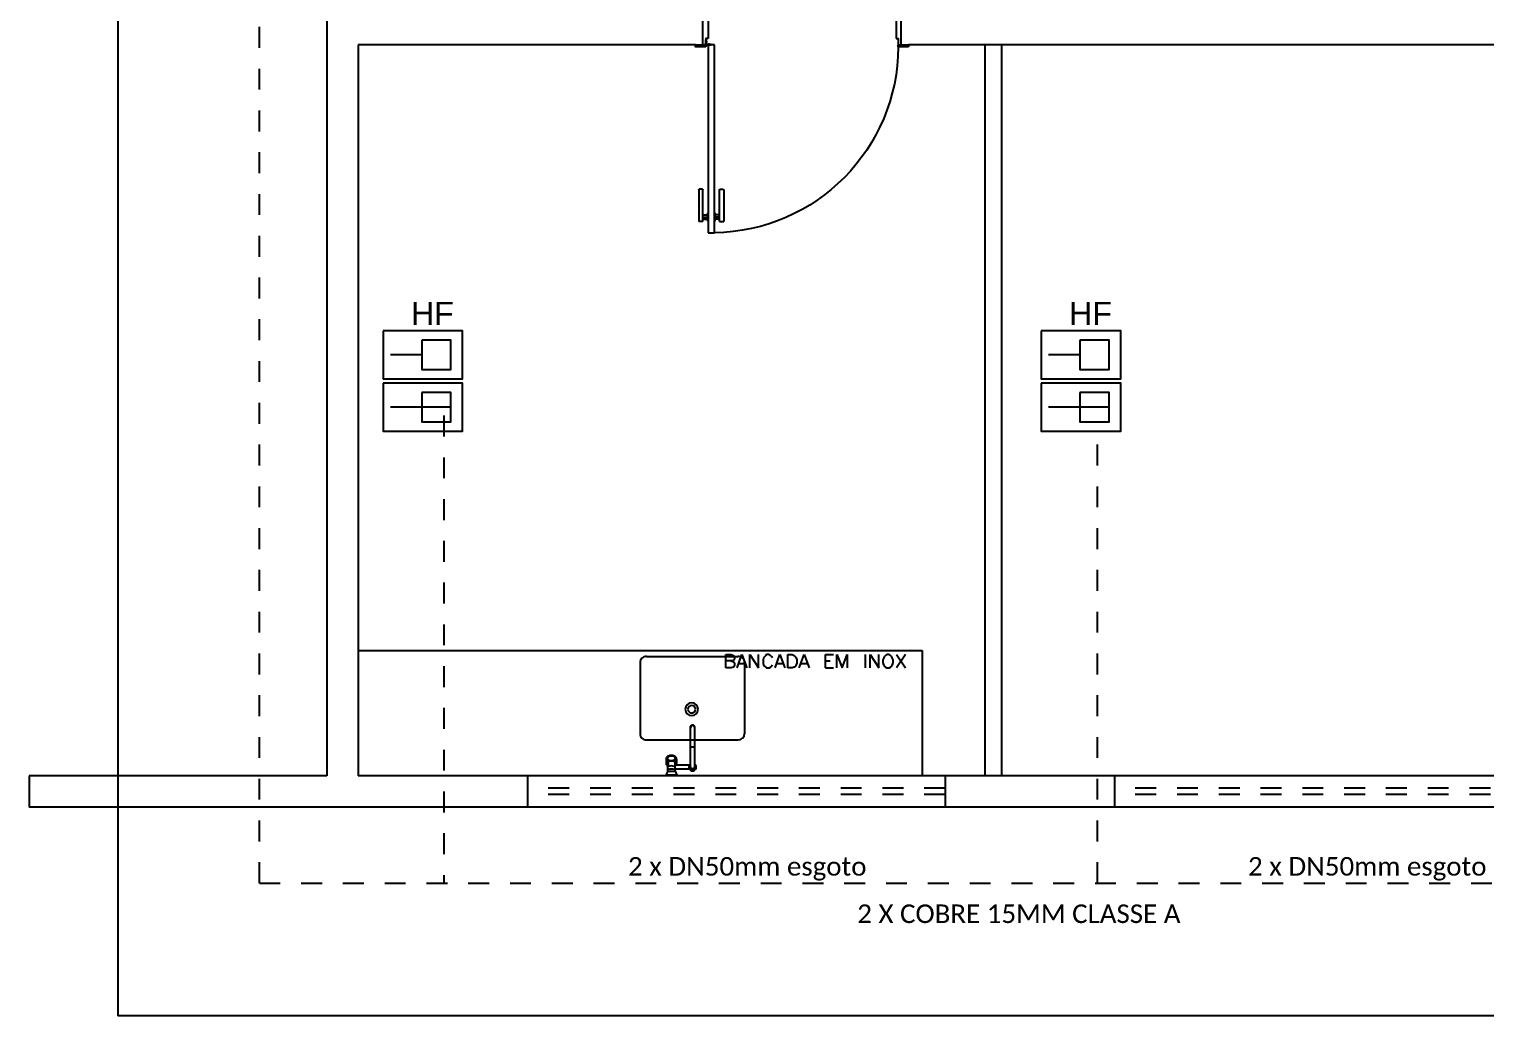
# Model space of a CAD drawing. Header units: inches. Extents: x 48213 to 96389, y -17773 to -8887.
# Drawn here: x 48239.8 to 48246.78, y -8904.67 to -8899.94 of the extents above; entities that cross this region are included whole.
import ezdxf

# ---------------------------------------------------------------- set-up
doc = ezdxf.new("R2010")
doc.units = ezdxf.units.IN
doc.header["$LTSCALE"] = 0.001
doc.header["$MEASUREMENT"] = 0
for name, pattern in [('CONTORNO_QUADRO_T', [0.35, 0.2, -0.15]), ('HIDDEN', [9.525, 6.35, -3.175]), ('HIDDEN2', [4.7625, 3.175, -1.5875])]:
    doc.linetypes.add(name, pattern=pattern)
for name, color, linetype in [('APCOZ', 7, 'Continuous'), ('APCOZ-I', 251, 'Continuous'), ('ar comprimido tubulação', 80, 'Continuous'), ('at_Entity', 7, 'Continuous'), ('ESQUADRIAS', 7, 'Continuous'), ('Layout_Equipamentos', 7, 'Continuous'), ('Revest_Cimentado 1- 3 Cimento e Areia Grossa', 252, 'Continuous'), ('TEXTO01', 7, 'Continuous'), ('TEXTOS M', 1, 'Continuous')]:
    doc.layers.add(name, color=color, linetype=linetype)
doc.styles.add('TEXTO1', font='swissko.ttf', dxfattribs={"width": 0.6, "height": 0.1})

# ---------------------------------------------------------------- blocks, each defined once
blk = doc.blocks.new('P90_02')
at = {"layer": 'ESQUADRIAS', "color": 3, "linetype": 'Continuous'}
for p, q in [((-0.02, 0.7698), (-0.02, 0.9215)), ((0, 0.9215), (0, 0.7698)), ((0.023, 0.88), (0.023, 0.92)), ((0.057, 0.88), (0.057, 0.92)), ((0.08, 0.9215), (0.08, 0.7698)), ((0.1, 0.7698), (0.1, 0.9215)), ((-0.0035, 0.7668), (-0.0175, 0.7668)), ((0.0835, 0.7668), (0.0975, 0.7668))]:
    blk.add_line(p, q, dxfattribs=at)
at = {"layer": 'ESQUADRIAS', "color": 3}
for p, q in [((0, 0.9215), (-0.02, 0.9215)), ((0, 0.91), (0.023, 0.91)), ((0.023, 0.92), (0.025, 0.92)), ((0.057, 0.92), (0.055, 0.92)), ((0.08, 0.91), (0.057, 0.91)), ((0.08, 0.9215), (0.1, 0.9215)), ((0, 0.9), (0.023, 0.9)), ((0, 0.89), (0.023, 0.89)), ((0.023, 0.88), (0.025, 0.88)), ((0.057, 0.88), (0.055, 0.88)), ((0.08, 0.9), (0.057, 0.9)), ((0.08, 0.89), (0.057, 0.89))]:
    blk.add_line(p, q, dxfattribs=at)
at = {"layer": 'ESQUADRIAS', "color": 2}
for p, q in [((0.025, 0.075), (0.025, 0.975)), ((0.025, 0.975), (0.055, 0.975)), ((0.055, 0.975), (0.055, 0.075)), ((0.055, 0.075), (0.025, 0.075))]:
    blk.add_line(p, q, dxfattribs=at)
at = {"layer": 'ESQUADRIAS'}
for p, q in [((0.0315, 0.0735), (0.0285, 0.0735)), ((0.0165, 0.0585), (0.0165, 0.0615))]:
    blk.add_line(p, q, dxfattribs=at)
at = {"layer": 'ESQUADRIAS', "color": 3}
for points in [[(0.015, 0.085), (-0.035, 0.085), (-0.035, 0.075), (0.015, 0.075)], [(0.985, 0.085), (0.935, 0.085), (0.935, 0.075), (0.985, 0.075)], [(0.025, -0.075), (0, -0.075), (-0.035, -0.075), (-0.035, -0.085), (0.025, -0.085)], [(0.985, -0.075), (0.925, -0.075), (0.925, -0.085), (0.985, -0.085)]]:
    blk.add_lwpolyline(points, close=True, dxfattribs=at)
at = {"layer": 'ESQUADRIAS', "color": 2}
for points in [[(0.025, 0.045), (0.015, 0.045), (0.015, 0.075), (0, 0.075), (0, -0.075), (0.025, -0.075)], [(0.925, 0.045), (0.935, 0.045), (0.935, 0.075), (0.95, 0.075), (0.95, -0.075), (0.925, -0.075)]]:
    blk.add_lwpolyline(points, close=True, dxfattribs=at)
at = {"layer": 'ESQUADRIAS', "color": 1}
for points in [[(0.016, 0.0705, -0.236068), (0.015, 0.0725), (0.015, 0.07), (0.015, 0.05), (0.016, 0.05)], [(0.0195, 0.074, 0.236068), (0.0175, 0.075), (0.02, 0.075), (0.04, 0.075), (0.04, 0.074)]]:
    blk.add_lwpolyline(points, format="xyb", close=True, dxfattribs=at)
at = {"layer": 'ESQUADRIAS'}
for points in [[(0.0275, 0.0727), (0.0285, 0.0735), (0.0285, 0.074)], [(0.0304, 0.0727), (0.0304, 0.0725), (0.0325, 0.0725), (0.0325, 0.0727), (0.0275, 0.0727), (0.0275, 0.0725), (0.0296, 0.0725), (0.0296, 0.0727)], [(0.0325, 0.0727), (0.0315, 0.0735), (0.0315, 0.074)], [(0.0173, 0.0625), (0.0165, 0.0615), (0.016, 0.0615)], [(0.0173, 0.0575), (0.0165, 0.0585), (0.016, 0.0585)], [(0.0173, 0.0596), (0.0175, 0.0596), (0.0175, 0.0575), (0.0173, 0.0575), (0.0173, 0.0625), (0.0175, 0.0625), (0.0175, 0.0604), (0.0173, 0.0604)]]:
    blk.add_lwpolyline(points, dxfattribs=at)
at = {"layer": 'ESQUADRIAS', "color": 1}
blk.add_circle((0.0175, 0.0725), 0.0025, dxfattribs=at)
at = {"layer": 'ESQUADRIAS'}
blk.add_arc((0.0429, 0.083), 0.8921, 0.12949, 89.22311, dxfattribs=at)
at = {"layer": 'ESQUADRIAS', "color": 3, "linetype": 'Continuous'}
for centre, start, end in [((-0.017, 0.7698), 180, 260.53768), ((-0.003, 0.7698), 260.53768, 360), ((0.083, 0.7698), 180, 279.46232), ((0.097, 0.7698), 279.46232, 0)]:
    blk.add_arc(centre, 0.003, start, end, dxfattribs=at)
blk = doc.blocks.new('new block3')
at = {"layer": 'TEXTO01'}
h = blk.add_hatch(dxfattribs=at)
h.set_pattern_fill('ANGLE', color=256)
h.set_pattern_definition([(0, (-2256.878, -909.728), (0, 6.985), [5.08, -1.905]), (90, (-2256.878, -909.728), (-6.985, 4e-16), [5.08, -1.905])])
h.paths.add_polyline_path([(-0.0556, 0.2052), (-0.1956, 0.2052), (-0.1956, 0.0652), (-0.0556, 0.0652)])
for p, q in [((-0.1956, 0.1352), (-0.3456, 0.1352)), ((-0.0556, -0.1148), (-0.3456, -0.1148))]:
    blk.add_line(p, q, dxfattribs=at)
for points in [[(-0.38, 0.25), (-0.38, 0.02), (0, 0.02), (0, 0.25), (-0.38, 0.25)], [(-0.1956, 0.2052), (-0.1956, 0.0652), (-0.0556, 0.0652), (-0.0556, 0.2052), (-0.1956, 0.2052)], [(-0.38, 0), (-0.38, -0.23), (0, -0.23), (0, 0), (-0.38, 0)], [(-0.1956, -0.0448), (-0.1956, -0.1848), (-0.0556, -0.1848), (-0.0556, -0.0448), (-0.1956, -0.0448)]]:
    blk.add_lwpolyline(points, dxfattribs=at)
at = {"layer": 'TEXTO01', "ltscale": 0.0001, "insert": (-0.247, 0.3887), "char_height": 0.11, "width": 0.330365, "attachment_point": 1, "style": 'TEXTO1'}
blk.add_mtext('{\\fSansSerif|b0|i0|c2|p2;\\W1;HF}', dxfattribs=at)
blk = doc.blocks.new('new block14')
at = {"layer": 'APCOZ'}
for p, q in [((-1.1092, 0.0548), (-1.1092, 0.2258)), ((-1.0892, 0.0548), (-1.0892, 0.2258)), ((-1.2257, 0.0798), (-1.2257, 0.0582)), ((-1.1757, 0.0798), (-1.1757, 0.0582)), ((-1.2183, 0.0215), (-1.229, 0)), ((-1.2183, 0.0215), (-1.2183, 0.0457)), ((-1.1831, 0.0215), (-1.1831, 0.0307)), ((-1.1132, 0.0307), (-1.1831, 0.0307)), ((-1.1831, 0.0215), (-1.1723, 0)), ((-1.1132, 0.0507), (-1.178, 0.0507))]:
    blk.add_line(p, q, dxfattribs=at)
at = {"layer": 'APCOZ', "linetype": 'Continuous'}
for points in [[(-1.1757, 0.0802, 0), (-1.1762, 0.0834, 0), (-1.1776, 0.0865, 0), (-1.1796, 0.0893, 0), (-1.1824, 0.0918, 0), (-1.1858, 0.094, 0), (-1.1897, 0.0956, 0), (-1.1939, 0.0968, 0), (-1.1984, 0.0973, 0), (-1.2029, 0.0973, 0), (-1.2074, 0.0968, 0), (-1.2116, 0.0956, 0), (-1.2155, 0.094, 0), (-1.2189, 0.0918, 0), (-1.2217, 0.0893, 0), (-1.2238, 0.0865, 0), (-1.2251, 0.0834, 0), (-1.2257, 0.0802, 0)], [(-1.2257, 0.0582, 0), (-1.2254, 0.0554, 0), (-1.2244, 0.0527, 0), (-1.2229, 0.0501, 0), (-1.2209, 0.0478, 0), (-1.2183, 0.0457, 0)], [(-1.178, 0.0507, 0), (-1.1772, 0.0522, 0), (-1.1765, 0.0536, 0), (-1.1761, 0.0551, 0), (-1.1758, 0.0566, 0), (-1.1757, 0.0582, 0)]]:
    blk.add_polyline3d(points, dxfattribs=at)
at = {"layer": 'APCOZ'}
for centre, radius, start, end in [((-1.0992, 0.2307), 0.0112, 333.72082, 206.27918), ((-1.0992, 0.0407), 0.0173, 125.41872, 144.5813), ((-1.0992, 0.0407), 0.0173, 215.4187, 324.5813), ((-1.0992, 0.0407), 0.0173, 35.4187, 54.58128), ((-1.0992, 0.0407), 0.0173, 324.5813, 35.4187)]:
    blk.add_arc(centre, radius, start, end, dxfattribs=at)
at = {"layer": 'APCOZ-I'}
for p, q in [((-1.1092, 0.2258), (-1.1092, 0.2307)), ((-1.0892, 0.2258), (-1.0892, 0.2307)), ((-1.2183, 0.0215), (-1.1831, 0.0215)), ((-1.2163, 0.066), (-1.2163, 0.0446)), ((-1.185, 0.066), (-1.185, 0.0446)), ((-1.1831, 0.0307), (-1.1831, 0.0457)), ((-1.1092, 0.0371), (-1.1092, 0.0548)), ((-1.0892, 0.0371), (-1.0892, 0.0548))]:
    blk.add_line(p, q, dxfattribs=at)
at = {"layer": 'APCOZ-I', "linetype": 'Continuous'}
for points in [[(-1.2257, 0.0802, 0), (-1.2254, 0.0772, 0), (-1.2244, 0.0742, 0), (-1.2227, 0.0714, 0), (-1.2203, 0.0688, 0), (-1.2173, 0.0666, 0)], [(-1.2201, 0.0834, 0), (-1.2197, 0.0812, 0), (-1.2186, 0.0792, 0), (-1.2167, 0.0773, 0), (-1.2141, 0.0756, 0), (-1.211, 0.0743, 0), (-1.2074, 0.0734, 0), (-1.2036, 0.0728, 0), (-1.1997, 0.0727, 0), (-1.1958, 0.073, 0), (-1.1921, 0.0738, 0), (-1.1888, 0.0749, 0), (-1.1859, 0.0764, 0), (-1.1837, 0.0782, 0), (-1.1821, 0.0802, 0), (-1.1813, 0.0823, 0), (-1.1813, 0.0845, 0), (-1.1821, 0.0866, 0), (-1.1837, 0.0886, 0), (-1.1859, 0.0903, 0), (-1.1888, 0.0918, 0), (-1.1921, 0.093, 0), (-1.1958, 0.0937, 0), (-1.1997, 0.0941, 0), (-1.2036, 0.0939, 0), (-1.2074, 0.0934, 0), (-1.211, 0.0925, 0), (-1.2141, 0.0911, 0), (-1.2167, 0.0895, 0), (-1.2186, 0.0876, 0), (-1.2197, 0.0855, 0), (-1.2201, 0.0834, 0)], [(-1.184, 0.0666, 0), (-1.1811, 0.0688, 0), (-1.1788, 0.0712, 0), (-1.1771, 0.0739, 0), (-1.176, 0.0768, 0), (-1.1757, 0.0798, 0)], [(-1.2183, 0.0457, 0), (-1.218, 0.0455, 0), (-1.2178, 0.0453, 0), (-1.2176, 0.0452, 0), (-1.2173, 0.045, 0), (-1.2171, 0.0449, 0)], [(-1.1843, 0.0449, 0), (-1.184, 0.045, 0), (-1.1838, 0.0452, 0), (-1.1835, 0.0453, 0), (-1.1833, 0.0455, 0), (-1.1831, 0.0457, 0)], [(-1.1831, 0.0457, 0), (-1.1819, 0.0466, 0), (-1.1807, 0.0475, 0), (-1.1797, 0.0486, 0), (-1.1788, 0.0496, 0), (-1.178, 0.0507, 0)]]:
    blk.add_polyline3d(points, dxfattribs=at)
at = {"layer": 'APCOZ-I'}
for centre, radius, start, end in [((-1.0992, 0.2307), 0.01, 0, 180), ((-1.1018, 0.1616), 0.0233, 244.55551, 295.44449), ((-1.2007, 0.0364), 0.0335, 63.97489, 116.02511), ((-1.2007, -0.2752), 0.2786, 84.37523, 95.62477), ((-1.2007, -0.0495), 0.0816, 77.53823, 102.46177), ((-1.2162, 0.0683), 0.002, 237.84409, 296.02511), ((-1.2161, 0.0466), 0.002, 238.43251, 285.68606), ((-1.2007, -0.0082), 0.0549, 74.31395, 105.68605), ((-1.1851, 0.0683), 0.002, 243.97489, 302.15591), ((-1.1853, 0.0466), 0.002, 254.31395, 301.56748), ((-1.0992, 0.0407), 0.0173, 144.5813, 215.4187), ((-1.0992, 0.0407), 0.0126, 142.25181, 37.74819), ((-1.0992, 0.0582), 0.0233, 244.55551, 295.44449)]:
    blk.add_arc(centre, radius, start, end, dxfattribs=at)
at = {"layer": 'at_Entity', "color": 0}
for p, q in [((-2.7001, 0.5989), (0, 0.5989)), ((-2.7001, 0.5989), (-2.7001, 0)), ((-1.3204, 0.5713), (-0.8803, 0.5713)), ((-0.9395, 0.5163), (-0.9395, 0.5798)), ((-0.9395, 0.5798), (-0.9141, 0.5798)), ((-0.9141, 0.5798), (-0.9036, 0.5756)), ((-0.9036, 0.5756), (-0.9015, 0.5735)), ((-0.9015, 0.5735), (-0.8993, 0.5671)), ((-0.8993, 0.5608), (-0.9015, 0.5544)), ((-0.8993, 0.5671), (-0.8993, 0.5608)), ((-0.8866, 0.5163), (-0.8634, 0.5798)), ((-0.8634, 0.5798), (-0.8401, 0.5163)), ((-0.8253, 0.5163), (-0.8253, 0.5798)), ((-0.8253, 0.5798), (-0.783, 0.5163)), ((-0.783, 0.5163), (-0.783, 0.5798)), ((-0.7597, 0.565), (-0.7618, 0.5544)), ((-0.7554, 0.5692), (-0.7597, 0.565)), ((-0.7491, 0.5756), (-0.7554, 0.5692)), ((-0.7449, 0.5798), (-0.7491, 0.5756)), ((-0.7322, 0.5798), (-0.7449, 0.5798)), ((-0.7258, 0.5756), (-0.7322, 0.5798)), ((-0.7195, 0.5692), (-0.7258, 0.5756)), ((-0.7174, 0.565), (-0.7195, 0.5692)), ((-0.7047, 0.5163), (-0.6814, 0.5798)), ((-0.6814, 0.5798), (-0.6581, 0.5163)), ((-0.6433, 0.5163), (-0.6433, 0.5798)), ((-0.6433, 0.5798), (-0.6221, 0.5798)), ((-0.6221, 0.5798), (-0.6137, 0.5756)), ((-0.6137, 0.5756), (-0.6073, 0.5692)), ((-0.6073, 0.5692), (-0.6031, 0.565)), ((-0.6031, 0.565), (-0.601, 0.5544)), ((-0.5883, 0.5163), (-0.565, 0.5798)), ((-0.565, 0.5798), (-0.5417, 0.5163)), ((-0.4634, 0.5163), (-0.4634, 0.5798)), ((-0.4634, 0.5798), (-0.4253, 0.5798)), ((-0.4084, 0.5163), (-0.4084, 0.5798)), ((-0.4084, 0.5798), (-0.383, 0.5163)), ((-0.383, 0.5163), (-0.3597, 0.5798)), ((-0.3597, 0.5798), (-0.3597, 0.5163)), ((-0.273, 0.5798), (-0.273, 0.5163)), ((-0.2497, 0.5163), (-0.2497, 0.5798)), ((-0.2497, 0.5798), (-0.2074, 0.5163)), ((-0.2074, 0.5163), (-0.2074, 0.5798)), ((-0.1841, 0.565), (-0.1883, 0.5544)), ((-0.182, 0.5692), (-0.1841, 0.565)), ((-0.1756, 0.5756), (-0.182, 0.5692)), ((-0.1693, 0.5798), (-0.1756, 0.5756)), ((-0.1587, 0.5798), (-0.1693, 0.5798)), ((-0.1524, 0.5756), (-0.1587, 0.5798)), ((-0.146, 0.5692), (-0.1524, 0.5756)), ((-0.1439, 0.565), (-0.146, 0.5692)), ((-0.1397, 0.5544), (-0.1439, 0.565)), ((-0.1227, 0.5798), (-0.0804, 0.5163)), ((-0.0804, 0.5798), (-0.1227, 0.5163)), ((0, 0.5989), (0, 0)), ((-1.3501, 0.5417), (-1.3501, 0.201)), ((-0.9141, 0.5502), (-0.9395, 0.5502)), ((-0.9141, 0.5163), (-0.9395, 0.5163)), ((-0.9036, 0.5523), (-0.9141, 0.5502)), ((-0.9141, 0.5502), (-0.9036, 0.5459)), ((-0.9036, 0.5206), (-0.9141, 0.5163)), ((-0.9015, 0.5544), (-0.9036, 0.5523)), ((-0.9036, 0.5459), (-0.9015, 0.5438)), ((-0.9015, 0.5227), (-0.9036, 0.5206)), ((-0.9015, 0.5438), (-0.8993, 0.5375)), ((-0.8993, 0.529), (-0.9015, 0.5227)), ((-0.8993, 0.5375), (-0.8993, 0.529)), ((-0.8782, 0.5375), (-0.8485, 0.5375)), ((-0.8507, 0.5417), (-0.8507, 0.201)), ((-0.7618, 0.5544), (-0.7618, 0.5396)), ((-0.7618, 0.5396), (-0.7597, 0.5311)), ((-0.7597, 0.5311), (-0.7554, 0.5248)), ((-0.7554, 0.5248), (-0.7491, 0.5206)), ((-0.7491, 0.5206), (-0.7449, 0.5163)), ((-0.7449, 0.5163), (-0.7322, 0.5163)), ((-0.7322, 0.5163), (-0.7258, 0.5206)), ((-0.7258, 0.5206), (-0.7195, 0.5248)), ((-0.7195, 0.5248), (-0.7174, 0.5311)), ((-0.6962, 0.5375), (-0.6666, 0.5375)), ((-0.6221, 0.5163), (-0.6433, 0.5163)), ((-0.6137, 0.5206), (-0.6221, 0.5163)), ((-0.6073, 0.5248), (-0.6137, 0.5206)), ((-0.6031, 0.5311), (-0.6073, 0.5248)), ((-0.601, 0.5396), (-0.6031, 0.5311)), ((-0.601, 0.5544), (-0.601, 0.5396)), ((-0.5798, 0.5375), (-0.5502, 0.5375)), ((-0.4634, 0.5502), (-0.4401, 0.5502)), ((-0.4634, 0.5163), (-0.4253, 0.5163)), ((-0.1883, 0.5544), (-0.1883, 0.5396)), ((-0.1883, 0.5396), (-0.1841, 0.5311)), ((-0.1841, 0.5311), (-0.182, 0.5248)), ((-0.182, 0.5248), (-0.1756, 0.5206)), ((-0.1756, 0.5206), (-0.1693, 0.5163)), ((-0.1693, 0.5163), (-0.1587, 0.5163)), ((-0.1587, 0.5163), (-0.1524, 0.5206)), ((-0.1524, 0.5206), (-0.146, 0.5248)), ((-0.146, 0.5248), (-0.1439, 0.5311)), ((-0.1439, 0.5311), (-0.1397, 0.5396)), ((-0.1397, 0.5396), (-0.1397, 0.5544)), ((-1.3204, 0.1714), (-1.1118, 0.1714)), ((-1.0918, 0.1714), (-0.8803, 0.1714))]:
    blk.add_line(p, q, dxfattribs=at)
for centre, radius, start, end in [((-1.3212, 0.5425), 0.0289, 88.51591, 181.48409), ((-0.8795, 0.5425), 0.0289, 358.5174, 91.4826), ((-1.1035, 0.3185), 0.0307, 90, 180), ((-1.1035, 0.3185), 0.0307, 360, 90), ((-1.1035, 0.3185), 0.0307, 180, 270), ((-1.1035, 0.3185), 0.018, 90, 180), ((-1.1035, 0.3185), 0.018, 180, 270), ((-1.1035, 0.3185), 0.018, 360, 90), ((-1.1035, 0.3185), 0.018, 270, 0), ((-1.1035, 0.3185), 0.0307, 270, 0), ((-1.3212, 0.2003), 0.0289, 178.51591, 271.48409), ((-0.8813, 0.2021), 0.0307, 270, 0)]:
    blk.add_arc(centre, radius, start, end, dxfattribs=at)
at = {"layer": 'Layout_Equipamentos'}
blk.add_line((-1.3204, 0.1714), (-0.8803, 0.1714), dxfattribs=at)

msp = doc.modelspace()

# ---------------------------------------------------------------- linework, layer by layer
at = {"layer": 'ar comprimido tubulação', "linetype": 'HIDDEN'}
for q in [(48240.9052, -8899.237), (48247.6887, -8904.0322)]:
    msp.add_line((48240.9052, -8904.0322), q, dxfattribs=at)
at = {"layer": 'ar comprimido tubulação', "linetype": 'HIDDEN2'}
for p, q in [((48241.7889, -8901.7931), (48241.7889, -8904.0322)), ((48244.9172, -8904.0322), (48244.9172, -8901.8322))]:
    msp.add_line(p, q, dxfattribs=at)
at = {"layer": 'Revest_Cimentado 1- 3 Cimento e Areia Grossa'}
for p, q in [((48240.228, -8887.2676), (48240.228, -8904.6676)), ((48241.228, -8888.2676), (48241.228, -8903.5176)), ((48241.378, -8900.0176), (48241.378, -8903.5176)), ((48244.3775, -8900.0176), (48244.3775, -8903.5176)), ((48244.4575, -8900.0176), (48244.4575, -8903.5176)), ((48242.188, -8903.5176), (48242.188, -8903.6676)), ((48244.188, -8903.5176), (48244.188, -8903.6676)), ((48244.998, -8903.5176), (48244.998, -8903.6676))]:
    msp.add_line(p, q, dxfattribs=at)
at = {"layer": 'Revest_Cimentado 1- 3 Cimento e Areia Grossa', "linetype": 'Continuous'}
for p, q in [((48242.993, -8900.0176), (48241.378, -8900.0176)), ((48249.543, -8900.0176), (48244.013, -8900.0176)), ((48241.228, -8903.5176), (48239.8031, -8903.5176)), ((48239.8031, -8903.5176), (48239.8031, -8903.6676)), ((48250.628, -8903.5176), (48241.378, -8903.5176)), ((48254.928, -8903.6676), (48239.8031, -8903.6676)), ((48255.928, -8904.6676), (48240.228, -8904.6676))]:
    msp.add_line(p, q, dxfattribs=at)
at = {"layer": 'Revest_Cimentado 1- 3 Cimento e Areia Grossa', "linetype": 'CONTORNO_QUADRO_T'}
for p, q in [((48244.188, -8903.5776), (48242.188, -8903.5776)), ((48246.998, -8903.5776), (48244.998, -8903.5776)), ((48244.188, -8903.6076), (48242.188, -8903.6076)), ((48246.998, -8903.6076), (48244.998, -8903.6076))]:
    msp.add_line(p, q, dxfattribs=at)

# ---------------------------------------------------------------- block references
at = {"layer": 'Revest_Cimentado 1- 3 Cimento e Areia Grossa', "xscale": -1, "rotation": 180}
msp.add_blockref('P90_02', (48243.028, -8899.9426), dxfattribs=at)
at = {"layer": 'Revest_Cimentado 1- 3 Cimento e Areia Grossa'}
for name, p in [('new block3', (48241.878, -8901.6376)), ('new block3', (48245.028, -8901.6376)), ('new block14', (48244.0781, -8903.5176))]:
    msp.add_blockref(name, p, dxfattribs=at)

# ---------------------------------------------------------------- texts
at = {"layer": 'ar comprimido tubulação', "linetype": 'ByBlock', "ltscale": 0.2, "char_height": 0.088889, "width": 1.228577, "attachment_point": 5}
for insert in [(48243.2406, -8903.9635), (48246.2085, -8903.9635)]:
    msp.add_mtext('{\\fCalibri|b0|i0|c0|p0;2 x DN50mm esgoto}', dxfattribs=dict(at, insert=insert))
at = {"layer": 'TEXTOS M', "linetype": 'ByBlock', "ltscale": 0.2, "insert": (48244.5408, -8904.179), "char_height": 0.088889, "width": 2.43152, "attachment_point": 5}
msp.add_mtext('{\\fCalibri|b0|i0|c0|p34;2 X COBRE 15MM CLASSE A}', dxfattribs=at)

doc.saveas('drawing.dxf')
